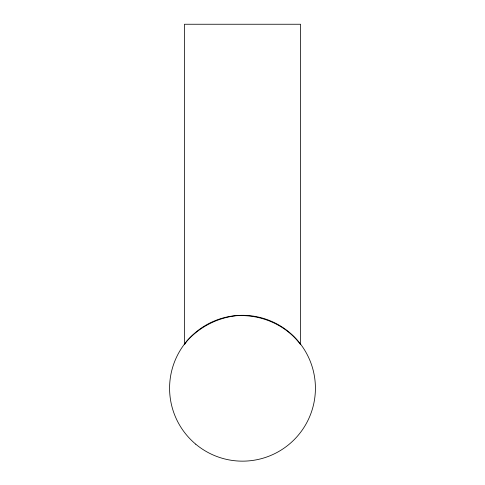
<?xml version="1.0" encoding="UTF-8"?>
<svg xmlns="http://www.w3.org/2000/svg" width="485" height="485" viewBox="0 0 485 485"><rect width="100%" height="100%" fill="white"/><g stroke="black" fill="none" stroke-linecap="round" stroke-linejoin="round"><path stroke-width="0.73" d="M186.482 341.531L184.445 344.72L184.445 24.25L300.554 24.25L300.554 344.538C285.677 324.598 260.663 314.104 236.025 315.729C216.898 317.984 199.286 327.139 186.482 341.531M195.746 444.193A72.92 72.92 0 0 0 314.335 400.755A72.92 72.92 0 0 0 217.419 319.767A72.92 72.92 0 0 0 195.746 444.193"/></g></svg>
